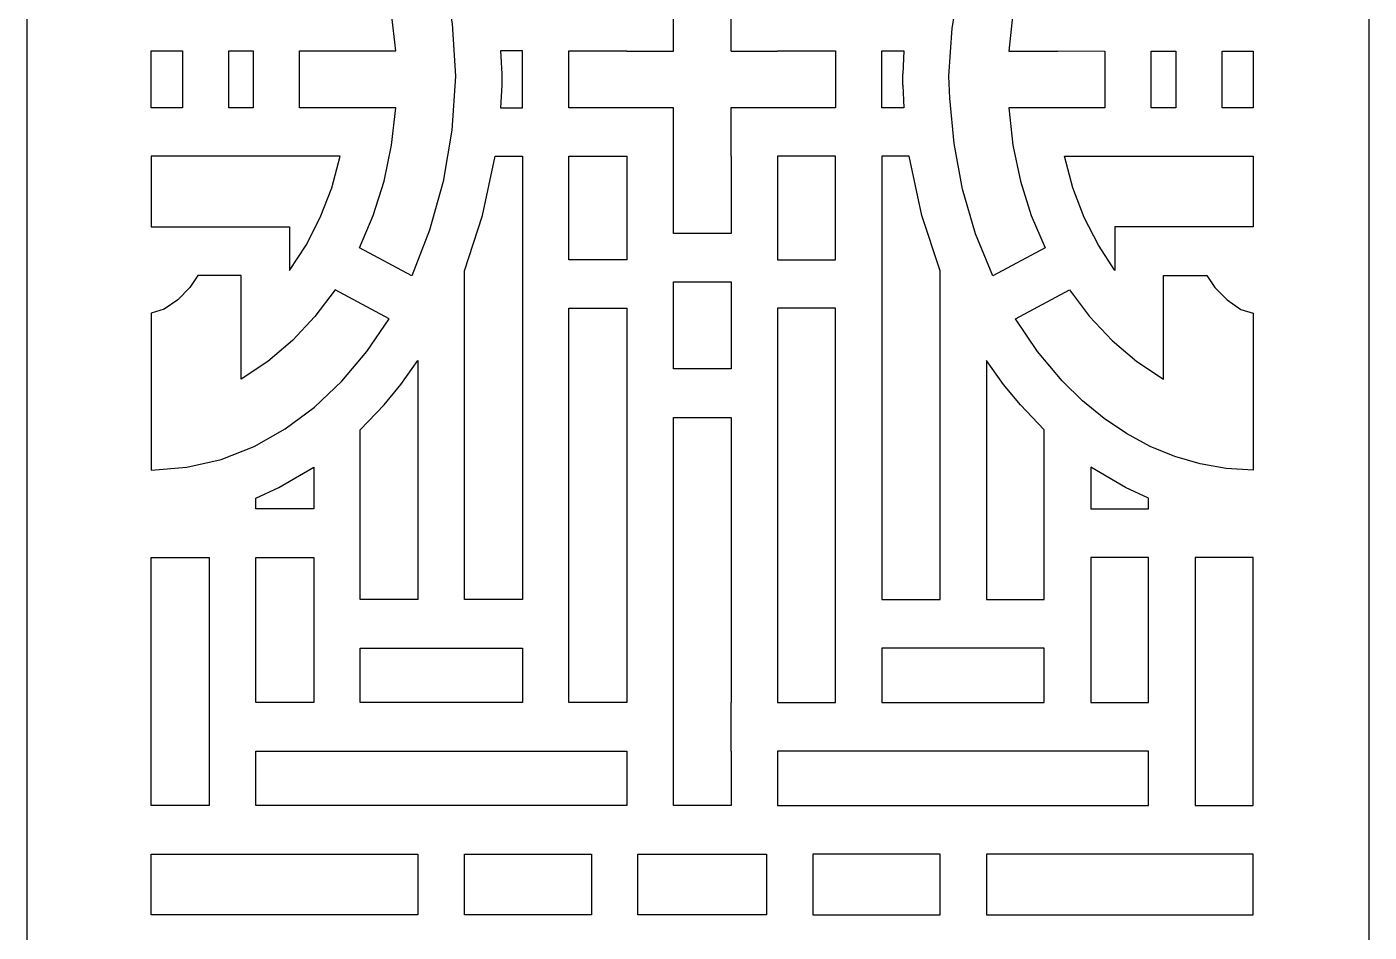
# Model space of a CAD drawing. Header units: centimetres. Extents: x -8.6 to -1.5, y -9 to 9.
# Drawn here: x -8.62 to -1.5, y -4.62 to 0.18 of the extents above; entities that cross this region are included whole.
import ezdxf

# ---------------------------------------------------------------- set-up
doc = ezdxf.new("R2010")
doc.units = ezdxf.units.CM
doc.header["$MEASUREMENT"] = 0
doc.layers.add('layer 1', color=7, linetype='Continuous')

msp = doc.modelspace()

# ---------------------------------------------------------------- linework, layer by layer
at = {"layer": 'layer 1', "color": 250}
for points, knots in [([(-1.49955, 9.00077), (-1.49955, 9.00077), (-1.49955, 7.89563), (-1.49955, 7.89563), (-1.49955, 7.89563), (-1.49955, 7.89563), (-1.49955, 7.63848), (-1.49955, 7.63848), (-1.49955, 7.63848), (-1.49955, 7.63848), (-1.49955, 7.31703), (-1.49955, 7.31703), (-1.49955, 7.31703), (-1.49955, 7.31703), (-1.49955, 7.05987), (-1.49955, 7.05987), (-1.49955, 7.05987), (-1.49955, 7.05987), (-1.49955, 4.58731), (-1.49955, 4.58731), (-1.49955, 4.58731), (-1.49955, 4.58731), (-1.49955, 4.33015), (-1.49955, 4.33015), (-1.49955, 4.33015), (-1.49955, 4.33015), (-1.49955, 4.00871), (-1.49955, 4.00871), (-1.49955, 4.00871), (-1.49955, 4.00871), (-1.49955, 3.75155), (-1.49955, 3.75155), (-1.49955, 3.75155), (-1.49955, 3.75155), (-1.49955, -3.94676), (-1.49955, -3.94676), (-1.49955, -3.94676), (-1.49955, -3.94676), (-1.49955, -4.20392), (-1.49955, -4.20392), (-1.49955, -4.20392), (-1.49955, -4.20392), (-1.49955, -4.52537), (-1.49955, -4.52537), (-1.49955, -4.52537), (-1.49955, -4.52537), (-1.49955, -4.78252), (-1.49955, -4.78252), (-1.49955, -4.78252), (-1.49955, -4.78252), (-1.49955, -7.05933), (-1.49955, -7.05933), (-1.49955, -7.05933), (-1.49955, -7.05933), (-1.49955, -7.31649), (-1.49955, -7.31649), (-1.49955, -7.31649), (-1.49955, -7.31649), (-1.49955, -7.63793), (-1.49955, -7.63793), (-1.49955, -7.63793), (-1.49955, -7.63793), (-1.49955, -7.89509), (-1.49955, -7.89509), (-1.49955, -7.89509), (-1.49955, -7.89509), (-1.49955, -9.00022), (-1.49955, -9.00022), (-1.49955, -9.00022), (-1.49955, -9.00022), (-5.05447, -9.00022), (-5.05447, -9.00022), (-5.05447, -9.00022), (-5.05447, -9.00022), (-5.06096, -9.00022), (-5.06096, -9.00022), (-5.06096, -9.00022), (-5.06096, -9.00022), (-8.61588, -9.00022), (-8.61588, -9.00022), (-8.61588, -9.00022), (-8.61588, -9.00022), (-8.61588, -7.89509), (-8.61588, -7.89509), (-8.61588, -7.89509), (-8.61588, -7.89509), (-8.61588, -7.63793), (-8.61588, -7.63793), (-8.61588, -7.63793), (-8.61588, -7.63793), (-8.61588, -7.31649), (-8.61588, -7.31649), (-8.61588, -7.31649), (-8.61588, -7.31649), (-8.61588, -7.05933), (-8.61588, -7.05933), (-8.61588, -7.05933), (-8.61588, -7.05933), (-8.61588, -4.78252), (-8.61588, -4.78252), (-8.61588, -4.78252), (-8.61588, -4.78252), (-8.61588, -4.52537), (-8.61588, -4.52537), (-8.61588, -4.52537), (-8.61588, -4.52537), (-8.61588, -4.20392), (-8.61588, -4.20392), (-8.61588, -4.20392), (-8.61588, -4.20392), (-8.61588, -3.94676), (-8.61588, -3.94676), (-8.61588, -3.94676), (-8.61588, -3.94676), (-8.61588, 3.75155), (-8.61588, 3.75155), (-8.61588, 3.75155), (-8.61588, 3.75155), (-8.61588, 4.00871), (-8.61588, 4.00871), (-8.61588, 4.00871), (-8.61588, 4.00871), (-8.61588, 4.33015), (-8.61588, 4.33015), (-8.61588, 4.33015), (-8.61588, 4.33015), (-8.61588, 4.58731), (-8.61588, 4.58731), (-8.61588, 4.58731), (-8.61588, 4.58731), (-8.61588, 7.05987), (-8.61588, 7.05987), (-8.61588, 7.05987), (-8.61588, 7.05987), (-8.61588, 7.31703), (-8.61588, 7.31703), (-8.61588, 7.31703), (-8.61588, 7.31703), (-8.61588, 7.63848), (-8.61588, 7.63848), (-8.61588, 7.63848), (-8.61588, 7.63848), (-8.61588, 7.89563), (-8.61588, 7.89563), (-8.61588, 7.89563), (-8.61588, 7.89563), (-8.61588, 9.00077), (-8.61588, 9.00077), (-8.61588, 9.00077), (-8.61588, 9.00077), (-5.06096, 9.00077), (-5.06096, 9.00077), (-5.06096, 9.00077), (-5.06096, 9.00077), (-5.05447, 9.00077), (-5.05447, 9.00077), (-5.05447, 9.00077), (-5.05447, 9.00077), (-1.49955, 9.00077), (-1.49955, 9.00077)], [0, 0, 0, 0, 0.0243902, 0.0243902, 0.0243902, 0.0243902, 0.0487805, 0.0487805, 0.0487805, 0.0487805, 0.0731707, 0.0731707, 0.0731707, 0.0731707, 0.097561, 0.097561, 0.097561, 0.097561, 0.1219512, 0.1219512, 0.1219512, 0.1219512, 0.1463415, 0.1463415, 0.1463415, 0.1463415, 0.1707317, 0.1707317, 0.1707317, 0.1707317, 0.195122, 0.195122, 0.195122, 0.195122, 0.2195122, 0.2195122, 0.2195122, 0.2195122, 0.2439024, 0.2439024, 0.2439024, 0.2439024, 0.2682927, 0.2682927, 0.2682927, 0.2682927, 0.2926829, 0.2926829, 0.2926829, 0.2926829, 0.3170732, 0.3170732, 0.3170732, 0.3170732, 0.3414634, 0.3414634, 0.3414634, 0.3414634, 0.3658537, 0.3658537, 0.3658537, 0.3658537, 0.3902439, 0.3902439, 0.3902439, 0.3902439, 0.4146341, 0.4146341, 0.4146341, 0.4146341, 0.4390244, 0.4390244, 0.4390244, 0.4390244, 0.4634146, 0.4634146, 0.4634146, 0.4634146, 0.4878049, 0.4878049, 0.4878049, 0.4878049, 0.5121951, 0.5121951, 0.5121951, 0.5121951, 0.5365854, 0.5365854, 0.5365854, 0.5365854, 0.5609756, 0.5609756, 0.5609756, 0.5609756, 0.5853659, 0.5853659, 0.5853659, 0.5853659, 0.6097561, 0.6097561, 0.6097561, 0.6097561, 0.6341463, 0.6341463, 0.6341463, 0.6341463, 0.6585366, 0.6585366, 0.6585366, 0.6585366, 0.6829268, 0.6829268, 0.6829268, 0.6829268, 0.7073171, 0.7073171, 0.7073171, 0.7073171, 0.7317073, 0.7317073, 0.7317073, 0.7317073, 0.7560976, 0.7560976, 0.7560976, 0.7560976, 0.7804878, 0.7804878, 0.7804878, 0.7804878, 0.804878, 0.804878, 0.804878, 0.804878, 0.8292683, 0.8292683, 0.8292683, 0.8292683, 0.8536585, 0.8536585, 0.8536585, 0.8536585, 0.8780488, 0.8780488, 0.8780488, 0.8780488, 0.902439, 0.902439, 0.902439, 0.902439, 0.9268293, 0.9268293, 0.9268293, 0.9268293, 0.9512195, 0.9512195, 0.9512195, 0.9512195, 1, 1, 1, 1]), ([(-6.56682, 0.94822), (-6.56682, 0.94822), (-6.85258, 0.79521), (-6.85258, 0.79521), (-6.85258, 0.79521), (-6.85258, 0.79521), (-6.77929, 0.62356), (-6.77929, 0.62356), (-6.77929, 0.62356), (-6.77929, 0.62356), (-6.72208, 0.44194), (-6.72208, 0.44194), (-6.72208, 0.44194), (-6.72208, 0.44194), (-6.6819, 0.25068), (-6.6819, 0.25068), (-6.6819, 0.25068), (-6.6819, 0.25068), (-6.66036, 0.05267), (-6.66036, 0.05267), (-6.66036, 0.05267), (-6.66036, 0.05267), (-7.16953, 0.05267), (-7.16953, 0.05267), (-7.16953, 0.05267), (-7.16953, 0.05267), (-7.16953, -0.24788), (-7.16953, -0.24788), (-7.16953, -0.24788), (-7.16953, -0.24788), (-6.66036, -0.24788), (-6.66036, -0.24788), (-6.66036, -0.24788), (-6.66036, -0.24788), (-6.6819, -0.44622), (-6.6819, -0.44622), (-6.6819, -0.44622), (-6.6819, -0.44622), (-6.72208, -0.63715), (-6.72208, -0.63715), (-6.72208, -0.63715), (-6.72208, -0.63715), (-6.77929, -0.81877), (-6.77929, -0.81877), (-6.77929, -0.81877), (-6.77929, -0.81877), (-6.85258, -0.99042), (-6.85258, -0.99042), (-6.85258, -0.99042), (-6.85258, -0.99042), (-6.5755, -1.13861), (-6.5755, -1.13861), (-6.5755, -1.13861), (-6.5755, -1.13861), (-6.48035, -0.8972), (-6.48035, -0.8972), (-6.48035, -0.8972), (-6.48035, -0.8972), (-6.40867, -0.63876), (-6.40867, -0.63876), (-6.40867, -0.63876), (-6.40867, -0.63876), (-6.3627, -0.3665), (-6.3627, -0.3665), (-6.3627, -0.3665), (-6.3627, -0.3665), (-6.34374, -0.08137), (-6.34374, -0.08137), (-6.34374, -0.08137), (-6.34374, -0.08137), (-6.36174, 0.197), (-6.36174, 0.197), (-6.36174, 0.197), (-6.36174, 0.197), (-6.40642, 0.46251), (-6.40642, 0.46251), (-6.40642, 0.46251), (-6.40642, 0.46251), (-6.47521, 0.71356), (-6.47521, 0.71356), (-6.47521, 0.71356), (-6.47521, 0.71356), (-6.56682, 0.94822), (-6.56682, 0.94822)], [0, 0, 0, 0, 0.0454545, 0.0454545, 0.0454545, 0.0454545, 0.0909091, 0.0909091, 0.0909091, 0.0909091, 0.1363636, 0.1363636, 0.1363636, 0.1363636, 0.1818182, 0.1818182, 0.1818182, 0.1818182, 0.2272727, 0.2272727, 0.2272727, 0.2272727, 0.2727273, 0.2727273, 0.2727273, 0.2727273, 0.3181818, 0.3181818, 0.3181818, 0.3181818, 0.3636364, 0.3636364, 0.3636364, 0.3636364, 0.4090909, 0.4090909, 0.4090909, 0.4090909, 0.4545455, 0.4545455, 0.4545455, 0.4545455, 0.5, 0.5, 0.5, 0.5, 0.5454545, 0.5454545, 0.5454545, 0.5454545, 0.5909091, 0.5909091, 0.5909091, 0.5909091, 0.6363636, 0.6363636, 0.6363636, 0.6363636, 0.6818182, 0.6818182, 0.6818182, 0.6818182, 0.7272727, 0.7272727, 0.7272727, 0.7272727, 0.7727273, 0.7727273, 0.7727273, 0.7727273, 0.8181818, 0.8181818, 0.8181818, 0.8181818, 0.8636364, 0.8636364, 0.8636364, 0.8636364, 0.9090909, 0.9090909, 0.9090909, 0.9090909, 1, 1, 1, 1]), ([(-3.49508, -1.13861), (-3.49508, -1.13861), (-3.21767, -0.99042), (-3.21767, -0.99042), (-3.21767, -0.99042), (-3.21767, -0.99042), (-3.29096, -0.81877), (-3.29096, -0.81877), (-3.29096, -0.81877), (-3.29096, -0.81877), (-3.34786, -0.63715), (-3.34786, -0.63715), (-3.34786, -0.63715), (-3.34786, -0.63715), (-3.38804, -0.44622), (-3.38804, -0.44622), (-3.38804, -0.44622), (-3.38804, -0.44622), (-3.40958, -0.24788), (-3.40958, -0.24788), (-3.40958, -0.24788), (-3.40958, -0.24788), (-3.1521, -0.24788), (-3.1521, -0.24788), (-3.1521, -0.24788), (-3.1521, -0.24788), (-3.15178, -0.24917), (-3.15178, -0.24917), (-3.15178, -0.24917), (-3.15178, -0.24917), (-2.90041, -0.24788), (-2.90041, -0.24788), (-2.90041, -0.24788), (-2.90041, -0.24788), (-2.90041, 0.05235), (-2.90041, 0.05235), (-2.90041, 0.05235), (-2.90041, 0.05235), (-3.15178, 0.05363), (-3.15178, 0.05363), (-3.15178, 0.05363), (-3.15178, 0.05363), (-3.1521, 0.05235), (-3.1521, 0.05235), (-3.1521, 0.05235), (-3.1521, 0.05235), (-3.40958, 0.05235), (-3.40958, 0.05235), (-3.40958, 0.05235), (-3.40958, 0.05235), (-3.38804, 0.25068), (-3.38804, 0.25068), (-3.38804, 0.25068), (-3.38804, 0.25068), (-3.34786, 0.44162), (-3.34786, 0.44162), (-3.34786, 0.44162), (-3.34786, 0.44162), (-3.29096, 0.62324), (-3.29096, 0.62324), (-3.29096, 0.62324), (-3.29096, 0.62324), (-3.21767, 0.79489), (-3.21767, 0.79489), (-3.21767, 0.79489), (-3.21767, 0.79489), (-3.49958, 0.94565), (-3.49958, 0.94565), (-3.49958, 0.94565), (-3.49958, 0.94565), (-3.59601, 0.69331), (-3.59601, 0.69331), (-3.59601, 0.69331), (-3.59601, 0.69331), (-3.66641, 0.4339), (-3.66641, 0.4339), (-3.66641, 0.4339), (-3.66641, 0.4339), (-3.71013, 0.17353), (-3.71013, 0.17353), (-3.71013, 0.17353), (-3.71013, 0.17353), (-3.72716, -0.08137), (-3.72716, -0.08137), (-3.72716, -0.08137), (-3.72716, -0.08137), (-3.72299, -0.19806), (-3.72299, -0.19806), (-3.72299, -0.19806), (-3.72299, -0.19806), (-3.69952, -0.43722), (-3.69952, -0.43722), (-3.69952, -0.43722), (-3.69952, -0.43722), (-3.65484, -0.67991), (-3.65484, -0.67991), (-3.65484, -0.67991), (-3.65484, -0.67991), (-3.58734, -0.91649), (-3.58734, -0.91649), (-3.58734, -0.91649), (-3.58734, -0.91649), (-3.49508, -1.13861), (-3.49508, -1.13861)], [0, 0, 0, 0, 0.037037, 0.037037, 0.037037, 0.037037, 0.0740741, 0.0740741, 0.0740741, 0.0740741, 0.1111111, 0.1111111, 0.1111111, 0.1111111, 0.1481481, 0.1481481, 0.1481481, 0.1481481, 0.1851852, 0.1851852, 0.1851852, 0.1851852, 0.2222222, 0.2222222, 0.2222222, 0.2222222, 0.2592593, 0.2592593, 0.2592593, 0.2592593, 0.2962963, 0.2962963, 0.2962963, 0.2962963, 0.3333333, 0.3333333, 0.3333333, 0.3333333, 0.3703704, 0.3703704, 0.3703704, 0.3703704, 0.4074074, 0.4074074, 0.4074074, 0.4074074, 0.4444444, 0.4444444, 0.4444444, 0.4444444, 0.4814815, 0.4814815, 0.4814815, 0.4814815, 0.5185185, 0.5185185, 0.5185185, 0.5185185, 0.5555556, 0.5555556, 0.5555556, 0.5555556, 0.5925926, 0.5925926, 0.5925926, 0.5925926, 0.6296296, 0.6296296, 0.6296296, 0.6296296, 0.6666667, 0.6666667, 0.6666667, 0.6666667, 0.7037037, 0.7037037, 0.7037037, 0.7037037, 0.7407407, 0.7407407, 0.7407407, 0.7407407, 0.7777778, 0.7777778, 0.7777778, 0.7777778, 0.8148148, 0.8148148, 0.8148148, 0.8148148, 0.8518519, 0.8518519, 0.8518519, 0.8518519, 0.8888889, 0.8888889, 0.8888889, 0.8888889, 0.9259259, 0.9259259, 0.9259259, 0.9259259, 1, 1, 1, 1]), ([(-4.88276, -0.91392), (-4.88276, -0.91392), (-4.88276, -0.50536), (-4.88276, -0.50536), (-4.88276, -0.50536), (-4.88276, -0.50536), (-4.88341, -0.50536), (-4.88341, -0.50536), (-4.88341, -0.50536), (-4.88341, -0.50536), (-4.88341, -0.24821), (-4.88341, -0.24821), (-4.88341, -0.24821), (-4.88341, -0.24821), (-4.88276, -0.24821), (-4.88276, -0.24821), (-4.88276, -0.24821), (-4.88276, -0.24821), (-4.88276, -0.24788), (-4.88276, -0.24788), (-4.88276, -0.24788), (-4.88276, -0.24788), (-4.63653, -0.24788), (-4.63653, -0.24788), (-4.63653, -0.24788), (-4.63653, -0.24788), (-4.63653, -0.24821), (-4.63653, -0.24821), (-4.63653, -0.24821), (-4.63653, -0.24821), (-4.32859, -0.24821), (-4.32859, -0.24821), (-4.32859, -0.24821), (-4.32859, -0.24821), (-4.32859, 0.05267), (-4.32859, 0.05267), (-4.32859, 0.05267), (-4.32859, 0.05267), (-4.63653, 0.05267), (-4.63653, 0.05267), (-4.63653, 0.05267), (-4.63653, 0.05267), (-4.63653, 0.05235), (-4.63653, 0.05235), (-4.63653, 0.05235), (-4.63653, 0.05235), (-4.88276, 0.05235), (-4.88276, 0.05235), (-4.88276, 0.05235), (-4.88276, 0.05235), (-4.88276, 0.05267), (-4.88276, 0.05267), (-4.88276, 0.05267), (-4.88276, 0.05267), (-4.88341, 0.05267), (-4.88341, 0.05267), (-4.88341, 0.05267), (-4.88341, 0.05267), (-4.88341, 0.30983), (-4.88341, 0.30983), (-4.88341, 0.30983), (-4.88341, 0.30983), (-4.88276, 0.30983), (-4.88276, 0.30983), (-4.88276, 0.30983), (-4.88276, 0.30983), (-4.88276, 0.71838), (-4.88276, 0.71838), (-4.88276, 0.71838), (-4.88276, 0.71838), (-5.18814, 0.71838), (-5.18814, 0.71838), (-5.18814, 0.71838), (-5.18814, 0.71838), (-5.18814, 0.30983), (-5.18814, 0.30983), (-5.18814, 0.30983), (-5.18814, 0.30983), (-5.18749, 0.30983), (-5.18749, 0.30983), (-5.18749, 0.30983), (-5.18749, 0.30983), (-5.18749, 0.05267), (-5.18749, 0.05267), (-5.18749, 0.05267), (-5.18749, 0.05267), (-5.18814, 0.05267), (-5.18814, 0.05267), (-5.18814, 0.05267), (-5.18814, 0.05267), (-5.18814, 0.05235), (-5.18814, 0.05235), (-5.18814, 0.05235), (-5.18814, 0.05235), (-5.43436, 0.05235), (-5.43436, 0.05235), (-5.43436, 0.05235), (-5.43436, 0.05235), (-5.43436, 0.05267), (-5.43436, 0.05267), (-5.43436, 0.05267), (-5.43436, 0.05267), (-5.74231, 0.05267), (-5.74231, 0.05267), (-5.74231, 0.05267), (-5.74231, 0.05267), (-5.74231, -0.24821), (-5.74231, -0.24821), (-5.74231, -0.24821), (-5.74231, -0.24821), (-5.43436, -0.24821), (-5.43436, -0.24821), (-5.43436, -0.24821), (-5.43436, -0.24821), (-5.43436, -0.24788), (-5.43436, -0.24788), (-5.43436, -0.24788), (-5.43436, -0.24788), (-5.18814, -0.24788), (-5.18814, -0.24788), (-5.18814, -0.24788), (-5.18814, -0.24788), (-5.18814, -0.24821), (-5.18814, -0.24821), (-5.18814, -0.24821), (-5.18814, -0.24821), (-5.18749, -0.24821), (-5.18749, -0.24821), (-5.18749, -0.24821), (-5.18749, -0.24821), (-5.18749, -0.50536), (-5.18749, -0.50536), (-5.18749, -0.50536), (-5.18749, -0.50536), (-5.18814, -0.50536), (-5.18814, -0.50536), (-5.18814, -0.50536), (-5.18814, -0.50536), (-5.18814, -0.91392), (-5.18814, -0.91392), (-5.18814, -0.91392), (-5.18814, -0.91392), (-4.88276, -0.91392), (-4.88276, -0.91392)], [0, 0, 0, 0, 0.027027, 0.027027, 0.027027, 0.027027, 0.0540541, 0.0540541, 0.0540541, 0.0540541, 0.0810811, 0.0810811, 0.0810811, 0.0810811, 0.1081081, 0.1081081, 0.1081081, 0.1081081, 0.1351351, 0.1351351, 0.1351351, 0.1351351, 0.1621622, 0.1621622, 0.1621622, 0.1621622, 0.1891892, 0.1891892, 0.1891892, 0.1891892, 0.2162162, 0.2162162, 0.2162162, 0.2162162, 0.2432432, 0.2432432, 0.2432432, 0.2432432, 0.2702703, 0.2702703, 0.2702703, 0.2702703, 0.2972973, 0.2972973, 0.2972973, 0.2972973, 0.3243243, 0.3243243, 0.3243243, 0.3243243, 0.3513514, 0.3513514, 0.3513514, 0.3513514, 0.3783784, 0.3783784, 0.3783784, 0.3783784, 0.4054054, 0.4054054, 0.4054054, 0.4054054, 0.4324324, 0.4324324, 0.4324324, 0.4324324, 0.4594595, 0.4594595, 0.4594595, 0.4594595, 0.4864865, 0.4864865, 0.4864865, 0.4864865, 0.5135135, 0.5135135, 0.5135135, 0.5135135, 0.5405405, 0.5405405, 0.5405405, 0.5405405, 0.5675676, 0.5675676, 0.5675676, 0.5675676, 0.5945946, 0.5945946, 0.5945946, 0.5945946, 0.6216216, 0.6216216, 0.6216216, 0.6216216, 0.6486486, 0.6486486, 0.6486486, 0.6486486, 0.6756757, 0.6756757, 0.6756757, 0.6756757, 0.7027027, 0.7027027, 0.7027027, 0.7027027, 0.7297297, 0.7297297, 0.7297297, 0.7297297, 0.7567568, 0.7567568, 0.7567568, 0.7567568, 0.7837838, 0.7837838, 0.7837838, 0.7837838, 0.8108108, 0.8108108, 0.8108108, 0.8108108, 0.8378378, 0.8378378, 0.8378378, 0.8378378, 0.8648649, 0.8648649, 0.8648649, 0.8648649, 0.8918919, 0.8918919, 0.8918919, 0.8918919, 0.9189189, 0.9189189, 0.9189189, 0.9189189, 0.9459459, 0.9459459, 0.9459459, 0.9459459, 1, 1, 1, 1]), ([(-7.79056, 0.05267), (-7.79056, 0.05267), (-7.95611, 0.05267), (-7.95611, 0.05267), (-7.95611, 0.05267), (-7.95611, 0.05267), (-7.95611, 0.05235), (-7.95611, 0.05235), (-7.95611, 0.05235), (-7.95611, 0.05235), (-7.95611, 0.01506), (-7.95611, 0.01506), (-7.95611, 0.01506), (-7.95611, 0.01506), (-7.95611, -0.02255), (-7.95611, -0.02255), (-7.95611, -0.02255), (-7.95611, -0.02255), (-7.95611, -0.06016), (-7.95611, -0.06016), (-7.95611, -0.06016), (-7.95611, -0.06016), (-7.95611, -0.09809), (-7.95611, -0.09809), (-7.95611, -0.09809), (-7.95611, -0.09809), (-7.95611, -0.13538), (-7.95611, -0.13538), (-7.95611, -0.13538), (-7.95611, -0.13538), (-7.95611, -0.17299), (-7.95611, -0.17299), (-7.95611, -0.17299), (-7.95611, -0.17299), (-7.95611, -0.2106), (-7.95611, -0.2106), (-7.95611, -0.2106), (-7.95611, -0.2106), (-7.95611, -0.24788), (-7.95611, -0.24788), (-7.95611, -0.24788), (-7.95611, -0.24788), (-7.79056, -0.24788), (-7.79056, -0.24788), (-7.79056, -0.24788), (-7.79056, -0.24788), (-7.79056, 0.05267), (-7.79056, 0.05267)], [0, 0, 0, 0, 0.0769231, 0.0769231, 0.0769231, 0.0769231, 0.1538462, 0.1538462, 0.1538462, 0.1538462, 0.2307692, 0.2307692, 0.2307692, 0.2307692, 0.3076923, 0.3076923, 0.3076923, 0.3076923, 0.3846154, 0.3846154, 0.3846154, 0.3846154, 0.4615385, 0.4615385, 0.4615385, 0.4615385, 0.5384615, 0.5384615, 0.5384615, 0.5384615, 0.6153846, 0.6153846, 0.6153846, 0.6153846, 0.6923077, 0.6923077, 0.6923077, 0.6923077, 0.7692308, 0.7692308, 0.7692308, 0.7692308, 0.8461538, 0.8461538, 0.8461538, 0.8461538, 1, 1, 1, 1]), ([(-7.41576, 0.05267), (-7.41576, 0.05267), (-7.54466, 0.05267), (-7.54466, 0.05267), (-7.54466, 0.05267), (-7.54466, 0.05267), (-7.54466, -0.24788), (-7.54466, -0.24788), (-7.54466, -0.24788), (-7.54466, -0.24788), (-7.41576, -0.24788), (-7.41576, -0.24788), (-7.41576, -0.24788), (-7.41576, -0.24788), (-7.41576, 0.05267), (-7.41576, 0.05267)], [0, 0, 0, 0, 0.2, 0.2, 0.2, 0.2, 0.4, 0.4, 0.4, 0.4, 0.6, 0.6, 0.6, 0.6, 1, 1, 1, 1]), ([(-6.09847, -0.12798), (-6.09847, -0.12798), (-6.09719, -0.12798), (-6.09719, -0.12798), (-6.09719, -0.12798), (-6.09719, -0.12798), (-6.09751, -0.08137), (-6.09751, -0.08137), (-6.09751, -0.08137), (-6.09751, -0.08137), (-6.09719, -0.07495), (-6.09719, -0.07495), (-6.09719, -0.07495), (-6.09719, -0.07495), (-6.09719, -0.07462), (-6.09719, -0.07462), (-6.09719, -0.07462), (-6.09719, -0.07462), (-6.09719, -0.07398), (-6.09719, -0.07398), (-6.09719, -0.07398), (-6.09719, -0.07398), (-6.09719, -0.06755), (-6.09719, -0.06755), (-6.09719, -0.06755), (-6.09719, -0.06755), (-6.09847, -0.06755), (-6.09847, -0.06755), (-6.09847, -0.06755), (-6.09847, -0.06755), (-6.10426, 0.05267), (-6.10426, 0.05267), (-6.10426, 0.05267), (-6.10426, 0.05267), (-5.98854, 0.05267), (-5.98854, 0.05267), (-5.98854, 0.05267), (-5.98854, 0.05267), (-5.98854, -0.24821), (-5.98854, -0.24821), (-5.98854, -0.24821), (-5.98854, -0.24821), (-6.10426, -0.24821), (-6.10426, -0.24821), (-6.10426, -0.24821), (-6.10426, -0.24821), (-6.09847, -0.12798), (-6.09847, -0.12798)], [0, 0, 0, 0, 0.0769231, 0.0769231, 0.0769231, 0.0769231, 0.1538462, 0.1538462, 0.1538462, 0.1538462, 0.2307692, 0.2307692, 0.2307692, 0.2307692, 0.3076923, 0.3076923, 0.3076923, 0.3076923, 0.3846154, 0.3846154, 0.3846154, 0.3846154, 0.4615385, 0.4615385, 0.4615385, 0.4615385, 0.5384615, 0.5384615, 0.5384615, 0.5384615, 0.6153846, 0.6153846, 0.6153846, 0.6153846, 0.6923077, 0.6923077, 0.6923077, 0.6923077, 0.7692308, 0.7692308, 0.7692308, 0.7692308, 0.8461538, 0.8461538, 0.8461538, 0.8461538, 1, 1, 1, 1]), ([(-3.97243, -0.12798), (-3.97243, -0.12798), (-3.97371, -0.12798), (-3.97371, -0.12798), (-3.97371, -0.12798), (-3.97371, -0.12798), (-3.97339, -0.08137), (-3.97339, -0.08137), (-3.97339, -0.08137), (-3.97339, -0.08137), (-3.97371, -0.07495), (-3.97371, -0.07495), (-3.97371, -0.07495), (-3.97371, -0.07495), (-3.97371, -0.07462), (-3.97371, -0.07462), (-3.97371, -0.07462), (-3.97371, -0.07462), (-3.97371, -0.07398), (-3.97371, -0.07398), (-3.97371, -0.07398), (-3.97371, -0.07398), (-3.97371, -0.06755), (-3.97371, -0.06755), (-3.97371, -0.06755), (-3.97371, -0.06755), (-3.97243, -0.06755), (-3.97243, -0.06755), (-3.97243, -0.06755), (-3.97243, -0.06755), (-3.96664, 0.05267), (-3.96664, 0.05267), (-3.96664, 0.05267), (-3.96664, 0.05267), (-4.08236, 0.05267), (-4.08236, 0.05267), (-4.08236, 0.05267), (-4.08236, 0.05267), (-4.08236, -0.06659), (-4.08236, -0.06659), (-4.08236, -0.06659), (-4.08236, -0.06659), (-4.08236, -0.12863), (-4.08236, -0.12863), (-4.08236, -0.12863), (-4.08236, -0.12863), (-4.08236, -0.24821), (-4.08236, -0.24821), (-4.08236, -0.24821), (-4.08236, -0.24821), (-3.96664, -0.24821), (-3.96664, -0.24821), (-3.96664, -0.24821), (-3.96664, -0.24821), (-3.97243, -0.12798), (-3.97243, -0.12798)], [0, 0, 0, 0, 0.0666667, 0.0666667, 0.0666667, 0.0666667, 0.1333333, 0.1333333, 0.1333333, 0.1333333, 0.2, 0.2, 0.2, 0.2, 0.2666667, 0.2666667, 0.2666667, 0.2666667, 0.3333333, 0.3333333, 0.3333333, 0.3333333, 0.4, 0.4, 0.4, 0.4, 0.4666667, 0.4666667, 0.4666667, 0.4666667, 0.5333333, 0.5333333, 0.5333333, 0.5333333, 0.6, 0.6, 0.6, 0.6, 0.6666667, 0.6666667, 0.6666667, 0.6666667, 0.7333333, 0.7333333, 0.7333333, 0.7333333, 0.8, 0.8, 0.8, 0.8, 0.8666667, 0.8666667, 0.8666667, 0.8666667, 1, 1, 1, 1]), ([(-2.6545, -0.24788), (-2.6545, -0.24788), (-2.52528, -0.24788), (-2.52528, -0.24788), (-2.52528, -0.24788), (-2.52528, -0.24788), (-2.52528, 0.05235), (-2.52528, 0.05235), (-2.52528, 0.05235), (-2.52528, 0.05235), (-2.6545, 0.05235), (-2.6545, 0.05235), (-2.6545, 0.05235), (-2.6545, 0.05235), (-2.6545, -0.24788), (-2.6545, -0.24788)], [0, 0, 0, 0, 0.2, 0.2, 0.2, 0.2, 0.4, 0.4, 0.4, 0.4, 0.6, 0.6, 0.6, 0.6, 1, 1, 1, 1]), ([(-2.27937, -0.24788), (-2.27937, -0.24788), (-2.11479, -0.24788), (-2.11479, -0.24788), (-2.11479, -0.24788), (-2.11479, -0.24788), (-2.11479, -0.17267), (-2.11479, -0.17267), (-2.11479, -0.17267), (-2.11479, -0.17267), (-2.11479, -0.09809), (-2.11479, -0.09809), (-2.11479, -0.09809), (-2.11479, -0.09809), (-2.11479, -0.02255), (-2.11479, -0.02255), (-2.11479, -0.02255), (-2.11479, -0.02255), (-2.11479, 0.05235), (-2.11479, 0.05235), (-2.11479, 0.05235), (-2.11479, 0.05235), (-2.27937, 0.05235), (-2.27937, 0.05235), (-2.27937, 0.05235), (-2.27937, 0.05235), (-2.27937, -0.24788), (-2.27937, -0.24788)], [0, 0, 0, 0, 0.125, 0.125, 0.125, 0.125, 0.25, 0.25, 0.25, 0.25, 0.375, 0.375, 0.375, 0.375, 0.5, 0.5, 0.5, 0.5, 0.625, 0.625, 0.625, 0.625, 0.75, 0.75, 0.75, 0.75, 1, 1, 1, 1]), ([(-7.95611, -0.50504), (-7.95611, -0.50504), (-6.95448, -0.50472), (-6.95448, -0.50472), (-6.95448, -0.50472), (-6.95448, -0.50472), (-6.99981, -0.67187), (-6.99981, -0.67187), (-6.99981, -0.67187), (-6.99981, -0.67187), (-7.06024, -0.82938), (-7.06024, -0.82938), (-7.06024, -0.82938), (-7.06024, -0.82938), (-7.13481, -0.97596), (-7.13481, -0.97596), (-7.13481, -0.97596), (-7.13481, -0.97596), (-7.22257, -1.11065), (-7.22257, -1.11065), (-7.22257, -1.11065), (-7.22257, -1.11065), (-7.22257, -0.8792), (-7.22257, -0.8792), (-7.22257, -0.8792), (-7.22257, -0.8792), (-7.64977, -0.8792), (-7.64977, -0.8792), (-7.64977, -0.8792), (-7.64977, -0.8792), (-7.64977, -0.8792), (-7.64977, -0.8792), (-7.64977, -0.8792), (-7.64977, -0.8792), (-7.95611, -0.87953), (-7.95611, -0.87953), (-7.95611, -0.87953), (-7.95611, -0.87953), (-7.95611, -0.50504), (-7.95611, -0.50504)], [0, 0, 0, 0, 0.0909091, 0.0909091, 0.0909091, 0.0909091, 0.1818182, 0.1818182, 0.1818182, 0.1818182, 0.2727273, 0.2727273, 0.2727273, 0.2727273, 0.3636364, 0.3636364, 0.3636364, 0.3636364, 0.4545455, 0.4545455, 0.4545455, 0.4545455, 0.5454545, 0.5454545, 0.5454545, 0.5454545, 0.6363636, 0.6363636, 0.6363636, 0.6363636, 0.7272727, 0.7272727, 0.7272727, 0.7272727, 0.8181818, 0.8181818, 0.8181818, 0.8181818, 1, 1, 1, 1]), ([(-6.13319, -0.50536), (-6.13319, -0.50536), (-6.1994, -0.81845), (-6.1994, -0.81845), (-6.1994, -0.81845), (-6.1994, -0.81845), (-6.29648, -1.1129), (-6.29648, -1.1129), (-6.29648, -1.1129), (-6.29648, -1.1129), (-6.29648, -2.85481), (-6.29648, -2.85481), (-6.29648, -2.85481), (-6.29648, -2.85481), (-5.98854, -2.85481), (-5.98854, -2.85481), (-5.98854, -2.85481), (-5.98854, -2.85481), (-5.98854, -0.50536), (-5.98854, -0.50536), (-5.98854, -0.50536), (-5.98854, -0.50536), (-6.13319, -0.50536), (-6.13319, -0.50536)], [0, 0, 0, 0, 0.1428571, 0.1428571, 0.1428571, 0.1428571, 0.2857143, 0.2857143, 0.2857143, 0.2857143, 0.4285714, 0.4285714, 0.4285714, 0.4285714, 0.5714286, 0.5714286, 0.5714286, 0.5714286, 0.7142857, 0.7142857, 0.7142857, 0.7142857, 1, 1, 1, 1]), ([(-5.74231, -0.50536), (-5.74231, -0.50536), (-5.74231, -1.05375), (-5.74231, -1.05375), (-5.74231, -1.05375), (-5.74231, -1.05375), (-5.43436, -1.05375), (-5.43436, -1.05375), (-5.43436, -1.05375), (-5.43436, -1.05375), (-5.43436, -0.50536), (-5.43436, -0.50536), (-5.43436, -0.50536), (-5.43436, -0.50536), (-5.74231, -0.50536), (-5.74231, -0.50536)], [0, 0, 0, 0, 0.2, 0.2, 0.2, 0.2, 0.4, 0.4, 0.4, 0.4, 0.6, 0.6, 0.6, 0.6, 1, 1, 1, 1]), ([(-4.32859, -0.50536), (-4.32859, -0.50536), (-4.32859, -1.05375), (-4.32859, -1.05375), (-4.32859, -1.05375), (-4.32859, -1.05375), (-4.63653, -1.05375), (-4.63653, -1.05375), (-4.63653, -1.05375), (-4.63653, -1.05375), (-4.63653, -0.50536), (-4.63653, -0.50536), (-4.63653, -0.50536), (-4.63653, -0.50536), (-4.32859, -0.50536), (-4.32859, -0.50536)], [0, 0, 0, 0, 0.2, 0.2, 0.2, 0.2, 0.4, 0.4, 0.4, 0.4, 0.6, 0.6, 0.6, 0.6, 1, 1, 1, 1]), ([(-3.93771, -0.50536), (-3.93771, -0.50536), (-3.87149, -0.81845), (-3.87149, -0.81845), (-3.87149, -0.81845), (-3.87149, -0.81845), (-3.77442, -1.1129), (-3.77442, -1.1129), (-3.77442, -1.1129), (-3.77442, -1.1129), (-3.77442, -2.85481), (-3.77442, -2.85481), (-3.77442, -2.85481), (-3.77442, -2.85481), (-4.08236, -2.85481), (-4.08236, -2.85481), (-4.08236, -2.85481), (-4.08236, -2.85481), (-4.08236, -0.50536), (-4.08236, -0.50536), (-4.08236, -0.50536), (-4.08236, -0.50536), (-3.93771, -0.50536), (-3.93771, -0.50536)], [0, 0, 0, 0, 0.1428571, 0.1428571, 0.1428571, 0.1428571, 0.2857143, 0.2857143, 0.2857143, 0.2857143, 0.4285714, 0.4285714, 0.4285714, 0.4285714, 0.5714286, 0.5714286, 0.5714286, 0.5714286, 0.7142857, 0.7142857, 0.7142857, 0.7142857, 1, 1, 1, 1]), ([(-2.11479, -0.50504), (-2.11479, -0.50504), (-3.11545, -0.50472), (-3.11545, -0.50472), (-3.11545, -0.50472), (-3.11545, -0.50472), (-3.07045, -0.67187), (-3.07045, -0.67187), (-3.07045, -0.67187), (-3.07045, -0.67187), (-3.0097, -0.82938), (-3.0097, -0.82938), (-3.0097, -0.82938), (-3.0097, -0.82938), (-2.93512, -0.97596), (-2.93512, -0.97596), (-2.93512, -0.97596), (-2.93512, -0.97596), (-2.84737, -1.11065), (-2.84737, -1.11065), (-2.84737, -1.11065), (-2.84737, -1.11065), (-2.84737, -0.8792), (-2.84737, -0.8792), (-2.84737, -0.8792), (-2.84737, -0.8792), (-2.17554, -0.8792), (-2.17554, -0.8792), (-2.17554, -0.8792), (-2.17554, -0.8792), (-2.17554, -0.87953), (-2.17554, -0.87953), (-2.17554, -0.87953), (-2.17554, -0.87953), (-2.11479, -0.87953), (-2.11479, -0.87953), (-2.11479, -0.87953), (-2.11479, -0.87953), (-2.11479, -0.50504), (-2.11479, -0.50504)], [0, 0, 0, 0, 0.0909091, 0.0909091, 0.0909091, 0.0909091, 0.1818182, 0.1818182, 0.1818182, 0.1818182, 0.2727273, 0.2727273, 0.2727273, 0.2727273, 0.3636364, 0.3636364, 0.3636364, 0.3636364, 0.4545455, 0.4545455, 0.4545455, 0.4545455, 0.5454545, 0.5454545, 0.5454545, 0.5454545, 0.6363636, 0.6363636, 0.6363636, 0.6363636, 0.7272727, 0.7272727, 0.7272727, 0.7272727, 0.8181818, 0.8181818, 0.8181818, 0.8181818, 1, 1, 1, 1]), ([(-7.95611, -1.33726), (-7.95611, -1.33726), (-7.88764, -1.31637), (-7.88764, -1.31637), (-7.88764, -1.31637), (-7.88764, -1.31637), (-7.81531, -1.26655), (-7.81531, -1.26655), (-7.81531, -1.26655), (-7.81531, -1.26655), (-7.75167, -1.20129), (-7.75167, -1.20129), (-7.75167, -1.20129), (-7.75167, -1.20129), (-7.7102, -1.13636), (-7.7102, -1.13636), (-7.7102, -1.13636), (-7.7102, -1.13636), (-7.47972, -1.13636), (-7.47972, -1.13636), (-7.47972, -1.13636), (-7.47972, -1.13636), (-7.47972, -1.4562), (-7.47972, -1.4562), (-7.47972, -1.4562), (-7.47972, -1.4562), (-7.47972, -1.68603), (-7.47972, -1.68603), (-7.47972, -1.68603), (-7.47972, -1.68603), (-7.33893, -1.59217), (-7.33893, -1.59217), (-7.33893, -1.59217), (-7.33893, -1.59217), (-7.2081, -1.48127), (-7.2081, -1.48127), (-7.2081, -1.48127), (-7.2081, -1.48127), (-7.08852, -1.3543), (-7.08852, -1.3543), (-7.08852, -1.3543), (-7.08852, -1.3543), (-6.98148, -1.21351), (-6.98148, -1.21351), (-6.98148, -1.21351), (-6.98148, -1.21351), (-6.69572, -1.36619), (-6.69572, -1.36619), (-6.69572, -1.36619), (-6.69572, -1.36619), (-6.81401, -1.54074), (-6.81401, -1.54074), (-6.81401, -1.54074), (-6.81401, -1.54074), (-6.9458, -1.69761), (-6.9458, -1.69761), (-6.9458, -1.69761), (-6.9458, -1.69761), (-7.09013, -1.83454), (-7.09013, -1.83454), (-7.09013, -1.83454), (-7.09013, -1.83454), (-7.24571, -1.95058), (-7.24571, -1.95058), (-7.24571, -1.95058), (-7.24571, -1.95058), (-7.41126, -2.04348), (-7.41126, -2.04348), (-7.41126, -2.04348), (-7.41126, -2.04348), (-7.58548, -2.11195), (-7.58548, -2.11195), (-7.58548, -2.11195), (-7.58548, -2.11195), (-7.76774, -2.15374), (-7.76774, -2.15374), (-7.76774, -2.15374), (-7.76774, -2.15374), (-7.95611, -2.1682), (-7.95611, -2.1682), (-7.95611, -2.1682), (-7.95611, -2.1682), (-7.95611, -1.33726), (-7.95611, -1.33726)], [0, 0, 0, 0, 0.0454545, 0.0454545, 0.0454545, 0.0454545, 0.0909091, 0.0909091, 0.0909091, 0.0909091, 0.1363636, 0.1363636, 0.1363636, 0.1363636, 0.1818182, 0.1818182, 0.1818182, 0.1818182, 0.2272727, 0.2272727, 0.2272727, 0.2272727, 0.2727273, 0.2727273, 0.2727273, 0.2727273, 0.3181818, 0.3181818, 0.3181818, 0.3181818, 0.3636364, 0.3636364, 0.3636364, 0.3636364, 0.4090909, 0.4090909, 0.4090909, 0.4090909, 0.4545455, 0.4545455, 0.4545455, 0.4545455, 0.5, 0.5, 0.5, 0.5, 0.5454545, 0.5454545, 0.5454545, 0.5454545, 0.5909091, 0.5909091, 0.5909091, 0.5909091, 0.6363636, 0.6363636, 0.6363636, 0.6363636, 0.6818182, 0.6818182, 0.6818182, 0.6818182, 0.7272727, 0.7272727, 0.7272727, 0.7272727, 0.7727273, 0.7727273, 0.7727273, 0.7727273, 0.8181818, 0.8181818, 0.8181818, 0.8181818, 0.8636364, 0.8636364, 0.8636364, 0.8636364, 0.9090909, 0.9090909, 0.9090909, 0.9090909, 1, 1, 1, 1]), ([(-2.11479, -1.33726), (-2.11479, -1.33726), (-2.18069, -1.31701), (-2.18069, -1.31701), (-2.18069, -1.31701), (-2.18069, -1.31701), (-2.25301, -1.26687), (-2.25301, -1.26687), (-2.25301, -1.26687), (-2.25301, -1.26687), (-2.31762, -1.20161), (-2.31762, -1.20161), (-2.31762, -1.20161), (-2.31762, -1.20161), (-2.35973, -1.13636), (-2.35973, -1.13636), (-2.35973, -1.13636), (-2.35973, -1.13636), (-2.59021, -1.13636), (-2.59021, -1.13636), (-2.59021, -1.13636), (-2.59021, -1.13636), (-2.59021, -1.68603), (-2.59021, -1.68603), (-2.59021, -1.68603), (-2.59021, -1.68603), (-2.731, -1.59217), (-2.731, -1.59217), (-2.731, -1.59217), (-2.731, -1.59217), (-2.86183, -1.48127), (-2.86183, -1.48127), (-2.86183, -1.48127), (-2.86183, -1.48127), (-2.98141, -1.3543), (-2.98141, -1.3543), (-2.98141, -1.3543), (-2.98141, -1.3543), (-3.08877, -1.21351), (-3.08877, -1.21351), (-3.08877, -1.21351), (-3.08877, -1.21351), (-3.37518, -1.36619), (-3.37518, -1.36619), (-3.37518, -1.36619), (-3.37518, -1.36619), (-3.25753, -1.5401), (-3.25753, -1.5401), (-3.25753, -1.5401), (-3.25753, -1.5401), (-3.1267, -1.696), (-3.1267, -1.696), (-3.1267, -1.696), (-3.1267, -1.696), (-3.12638, -1.69632), (-3.12638, -1.69632), (-3.12638, -1.69632), (-3.12638, -1.69632), (-3.12606, -1.69632), (-3.12606, -1.69632), (-3.12606, -1.69632), (-3.12606, -1.69632), (-3.01902, -1.80175), (-3.01902, -1.80175), (-3.01902, -1.80175), (-3.01902, -1.80175), (-2.90523, -1.89497), (-2.90523, -1.89497), (-2.90523, -1.89497), (-2.90523, -1.89497), (-2.78565, -1.97534), (-2.78565, -1.97534), (-2.78565, -1.97534), (-2.78565, -1.97534), (-2.66029, -2.04316), (-2.66029, -2.04316), (-2.66029, -2.04316), (-2.66029, -2.04316), (-2.5301, -2.09684), (-2.5301, -2.09684), (-2.5301, -2.09684), (-2.5301, -2.09684), (-2.39541, -2.13606), (-2.39541, -2.13606), (-2.39541, -2.13606), (-2.39541, -2.13606), (-2.25687, -2.16017), (-2.25687, -2.16017), (-2.25687, -2.16017), (-2.25687, -2.16017), (-2.11479, -2.1682), (-2.11479, -2.1682), (-2.11479, -2.1682), (-2.11479, -2.1682), (-2.11479, -1.33726), (-2.11479, -1.33726)], [0, 0, 0, 0, 0.04, 0.04, 0.04, 0.04, 0.08, 0.08, 0.08, 0.08, 0.12, 0.12, 0.12, 0.12, 0.16, 0.16, 0.16, 0.16, 0.2, 0.2, 0.2, 0.2, 0.24, 0.24, 0.24, 0.24, 0.28, 0.28, 0.28, 0.28, 0.32, 0.32, 0.32, 0.32, 0.36, 0.36, 0.36, 0.36, 0.4, 0.4, 0.4, 0.4, 0.44, 0.44, 0.44, 0.44, 0.48, 0.48, 0.48, 0.48, 0.52, 0.52, 0.52, 0.52, 0.56, 0.56, 0.56, 0.56, 0.6, 0.6, 0.6, 0.6, 0.64, 0.64, 0.64, 0.64, 0.68, 0.68, 0.68, 0.68, 0.72, 0.72, 0.72, 0.72, 0.76, 0.76, 0.76, 0.76, 0.8, 0.8, 0.8, 0.8, 0.84, 0.84, 0.84, 0.84, 0.88, 0.88, 0.88, 0.88, 0.92, 0.92, 0.92, 0.92, 1, 1, 1, 1]), ([(-4.88276, -1.63235), (-4.88276, -1.63235), (-4.88276, -1.17108), (-4.88276, -1.17108), (-4.88276, -1.17108), (-4.88276, -1.17108), (-5.18814, -1.17108), (-5.18814, -1.17108), (-5.18814, -1.17108), (-5.18814, -1.17108), (-5.18814, -1.63235), (-5.18814, -1.63235), (-5.18814, -1.63235), (-5.18814, -1.63235), (-4.88276, -1.63235), (-4.88276, -1.63235)], [0, 0, 0, 0, 0.2, 0.2, 0.2, 0.2, 0.4, 0.4, 0.4, 0.4, 0.6, 0.6, 0.6, 0.6, 1, 1, 1, 1]), ([(-5.74231, -1.31091), (-5.74231, -1.31091), (-5.74231, -2.85481), (-5.74231, -2.85481), (-5.74231, -2.85481), (-5.74231, -2.85481), (-5.74231, -3.11197), (-5.74231, -3.11197), (-5.74231, -3.11197), (-5.74231, -3.11197), (-5.74231, -3.40095), (-5.74231, -3.40095), (-5.74231, -3.40095), (-5.74231, -3.40095), (-5.43436, -3.40095), (-5.43436, -3.40095), (-5.43436, -3.40095), (-5.43436, -3.40095), (-5.43436, -1.31091), (-5.43436, -1.31091), (-5.43436, -1.31091), (-5.43436, -1.31091), (-5.74231, -1.31091), (-5.74231, -1.31091)], [0, 0, 0, 0, 0.1428571, 0.1428571, 0.1428571, 0.1428571, 0.2857143, 0.2857143, 0.2857143, 0.2857143, 0.4285714, 0.4285714, 0.4285714, 0.4285714, 0.5714286, 0.5714286, 0.5714286, 0.5714286, 0.7142857, 0.7142857, 0.7142857, 0.7142857, 1, 1, 1, 1]), ([(-4.32859, -1.31091), (-4.32859, -1.31091), (-4.32859, -2.85481), (-4.32859, -2.85481), (-4.32859, -2.85481), (-4.32859, -2.85481), (-4.32859, -3.11197), (-4.32859, -3.11197), (-4.32859, -3.11197), (-4.32859, -3.11197), (-4.32859, -3.40095), (-4.32859, -3.40095), (-4.32859, -3.40095), (-4.32859, -3.40095), (-4.63653, -3.40095), (-4.63653, -3.40095), (-4.63653, -3.40095), (-4.63653, -3.40095), (-4.63653, -1.31091), (-4.63653, -1.31091), (-4.63653, -1.31091), (-4.63653, -1.31091), (-4.32859, -1.31091), (-4.32859, -1.31091)], [0, 0, 0, 0, 0.1428571, 0.1428571, 0.1428571, 0.1428571, 0.2857143, 0.2857143, 0.2857143, 0.2857143, 0.4285714, 0.4285714, 0.4285714, 0.4285714, 0.5714286, 0.5714286, 0.5714286, 0.5714286, 0.7142857, 0.7142857, 0.7142857, 0.7142857, 1, 1, 1, 1]), ([(-6.84905, -1.95508), (-6.84905, -1.95508), (-6.84905, -2.85481), (-6.84905, -2.85481), (-6.84905, -2.85481), (-6.84905, -2.85481), (-6.54271, -2.85481), (-6.54271, -2.85481), (-6.54271, -2.85481), (-6.54271, -2.85481), (-6.54271, -1.58735), (-6.54271, -1.58735), (-6.54271, -1.58735), (-6.54271, -1.58735), (-6.63368, -1.71529), (-6.63368, -1.71529), (-6.63368, -1.71529), (-6.63368, -1.71529), (-6.7224, -1.82265), (-6.7224, -1.82265), (-6.7224, -1.82265), (-6.7224, -1.82265), (-6.84905, -1.95508), (-6.84905, -1.95508)], [0, 0, 0, 0, 0.1428571, 0.1428571, 0.1428571, 0.1428571, 0.2857143, 0.2857143, 0.2857143, 0.2857143, 0.4285714, 0.4285714, 0.4285714, 0.4285714, 0.5714286, 0.5714286, 0.5714286, 0.5714286, 0.7142857, 0.7142857, 0.7142857, 0.7142857, 1, 1, 1, 1]), ([(-3.22185, -1.95508), (-3.22185, -1.95508), (-3.22185, -2.85481), (-3.22185, -2.85481), (-3.22185, -2.85481), (-3.22185, -2.85481), (-3.52819, -2.85481), (-3.52819, -2.85481), (-3.52819, -2.85481), (-3.52819, -2.85481), (-3.52819, -1.58735), (-3.52819, -1.58735), (-3.52819, -1.58735), (-3.52819, -1.58735), (-3.43722, -1.71529), (-3.43722, -1.71529), (-3.43722, -1.71529), (-3.43722, -1.71529), (-3.3485, -1.82265), (-3.3485, -1.82265), (-3.3485, -1.82265), (-3.3485, -1.82265), (-3.22185, -1.95508), (-3.22185, -1.95508)], [0, 0, 0, 0, 0.1428571, 0.1428571, 0.1428571, 0.1428571, 0.2857143, 0.2857143, 0.2857143, 0.2857143, 0.4285714, 0.4285714, 0.4285714, 0.4285714, 0.5714286, 0.5714286, 0.5714286, 0.5714286, 0.7142857, 0.7142857, 0.7142857, 0.7142857, 1, 1, 1, 1]), ([(-4.88276, -3.94676), (-4.88276, -3.94676), (-4.88276, -3.65811), (-4.88276, -3.65811), (-4.88276, -3.65811), (-4.88276, -3.65811), (-4.88341, -3.65811), (-4.88341, -3.65811), (-4.88341, -3.65811), (-4.88341, -3.65811), (-4.88341, -3.40095), (-4.88341, -3.40095), (-4.88341, -3.40095), (-4.88341, -3.40095), (-4.88276, -3.40095), (-4.88276, -3.40095), (-4.88276, -3.40095), (-4.88276, -3.40095), (-4.88276, -1.88951), (-4.88276, -1.88951), (-4.88276, -1.88951), (-4.88276, -1.88951), (-5.18814, -1.88951), (-5.18814, -1.88951), (-5.18814, -1.88951), (-5.18814, -1.88951), (-5.18814, -3.40095), (-5.18814, -3.40095), (-5.18814, -3.40095), (-5.18814, -3.40095), (-5.18749, -3.40095), (-5.18749, -3.40095), (-5.18749, -3.40095), (-5.18749, -3.40095), (-5.18749, -3.65811), (-5.18749, -3.65811), (-5.18749, -3.65811), (-5.18749, -3.65811), (-5.18814, -3.65811), (-5.18814, -3.65811), (-5.18814, -3.65811), (-5.18814, -3.65811), (-5.18814, -3.94676), (-5.18814, -3.94676), (-5.18814, -3.94676), (-5.18814, -3.94676), (-4.88276, -3.94676), (-4.88276, -3.94676)], [0, 0, 0, 0, 0.0769231, 0.0769231, 0.0769231, 0.0769231, 0.1538462, 0.1538462, 0.1538462, 0.1538462, 0.2307692, 0.2307692, 0.2307692, 0.2307692, 0.3076923, 0.3076923, 0.3076923, 0.3076923, 0.3846154, 0.3846154, 0.3846154, 0.3846154, 0.4615385, 0.4615385, 0.4615385, 0.4615385, 0.5384615, 0.5384615, 0.5384615, 0.5384615, 0.6153846, 0.6153846, 0.6153846, 0.6153846, 0.6923077, 0.6923077, 0.6923077, 0.6923077, 0.7692308, 0.7692308, 0.7692308, 0.7692308, 0.8461538, 0.8461538, 0.8461538, 0.8461538, 1, 1, 1, 1]), ([(-7.40226, -2.31768), (-7.40226, -2.31768), (-7.40226, -2.37425), (-7.40226, -2.37425), (-7.40226, -2.37425), (-7.40226, -2.37425), (-7.09495, -2.37425), (-7.09495, -2.37425), (-7.09495, -2.37425), (-7.09495, -2.37425), (-7.09495, -2.15374), (-7.09495, -2.15374), (-7.09495, -2.15374), (-7.09495, -2.15374), (-7.27946, -2.25982), (-7.27946, -2.25982), (-7.27946, -2.25982), (-7.27946, -2.25982), (-7.40226, -2.31768), (-7.40226, -2.31768)], [0, 0, 0, 0, 0.1666667, 0.1666667, 0.1666667, 0.1666667, 0.3333333, 0.3333333, 0.3333333, 0.3333333, 0.5, 0.5, 0.5, 0.5, 0.6666667, 0.6666667, 0.6666667, 0.6666667, 1, 1, 1, 1]), ([(-2.66864, -2.31768), (-2.66864, -2.31768), (-2.66864, -2.37425), (-2.66864, -2.37425), (-2.66864, -2.37425), (-2.66864, -2.37425), (-2.97594, -2.37425), (-2.97594, -2.37425), (-2.97594, -2.37425), (-2.97594, -2.37425), (-2.97594, -2.15374), (-2.97594, -2.15374), (-2.97594, -2.15374), (-2.97594, -2.15374), (-2.79144, -2.25982), (-2.79144, -2.25982), (-2.79144, -2.25982), (-2.79144, -2.25982), (-2.66864, -2.31768), (-2.66864, -2.31768)], [0, 0, 0, 0, 0.1666667, 0.1666667, 0.1666667, 0.1666667, 0.3333333, 0.3333333, 0.3333333, 0.3333333, 0.5, 0.5, 0.5, 0.5, 0.6666667, 0.6666667, 0.6666667, 0.6666667, 1, 1, 1, 1]), ([(-7.95611, -2.63141), (-7.95611, -2.63141), (-7.95611, -3.94676), (-7.95611, -3.94676), (-7.95611, -3.94676), (-7.95611, -3.94676), (-7.64848, -3.94676), (-7.64848, -3.94676), (-7.64848, -3.94676), (-7.64848, -3.94676), (-7.64848, -2.63141), (-7.64848, -2.63141), (-7.64848, -2.63141), (-7.64848, -2.63141), (-7.95611, -2.63141), (-7.95611, -2.63141)], [0, 0, 0, 0, 0.2, 0.2, 0.2, 0.2, 0.4, 0.4, 0.4, 0.4, 0.6, 0.6, 0.6, 0.6, 1, 1, 1, 1]), ([(-7.40226, -2.63141), (-7.40226, -2.63141), (-7.40226, -3.40095), (-7.40226, -3.40095), (-7.40226, -3.40095), (-7.40226, -3.40095), (-7.09495, -3.40095), (-7.09495, -3.40095), (-7.09495, -3.40095), (-7.09495, -3.40095), (-7.09495, -2.63141), (-7.09495, -2.63141), (-7.09495, -2.63141), (-7.09495, -2.63141), (-7.40226, -2.63141), (-7.40226, -2.63141)], [0, 0, 0, 0, 0.2, 0.2, 0.2, 0.2, 0.4, 0.4, 0.4, 0.4, 0.6, 0.6, 0.6, 0.6, 1, 1, 1, 1]), ([(-2.66864, -2.63141), (-2.66864, -2.63141), (-2.66864, -3.40095), (-2.66864, -3.40095), (-2.66864, -3.40095), (-2.66864, -3.40095), (-2.97594, -3.40095), (-2.97594, -3.40095), (-2.97594, -3.40095), (-2.97594, -3.40095), (-2.97594, -2.63141), (-2.97594, -2.63141), (-2.97594, -2.63141), (-2.97594, -2.63141), (-2.66864, -2.63141), (-2.66864, -2.63141)], [0, 0, 0, 0, 0.2, 0.2, 0.2, 0.2, 0.4, 0.4, 0.4, 0.4, 0.6, 0.6, 0.6, 0.6, 1, 1, 1, 1]), ([(-2.11479, -2.63141), (-2.11479, -2.63141), (-2.11479, -3.94676), (-2.11479, -3.94676), (-2.11479, -3.94676), (-2.11479, -3.94676), (-2.42242, -3.94676), (-2.42242, -3.94676), (-2.42242, -3.94676), (-2.42242, -3.94676), (-2.42242, -2.63141), (-2.42242, -2.63141), (-2.42242, -2.63141), (-2.42242, -2.63141), (-2.11479, -2.63141), (-2.11479, -2.63141)], [0, 0, 0, 0, 0.2, 0.2, 0.2, 0.2, 0.4, 0.4, 0.4, 0.4, 0.6, 0.6, 0.6, 0.6, 1, 1, 1, 1]), ([(-6.84905, -3.11197), (-6.84905, -3.11197), (-6.84905, -3.40095), (-6.84905, -3.40095), (-6.84905, -3.40095), (-6.84905, -3.40095), (-5.98854, -3.40095), (-5.98854, -3.40095), (-5.98854, -3.40095), (-5.98854, -3.40095), (-5.98854, -3.11197), (-5.98854, -3.11197), (-5.98854, -3.11197), (-5.98854, -3.11197), (-6.84905, -3.11197), (-6.84905, -3.11197)], [0, 0, 0, 0, 0.2, 0.2, 0.2, 0.2, 0.4, 0.4, 0.4, 0.4, 0.6, 0.6, 0.6, 0.6, 1, 1, 1, 1]), ([(-3.22185, -3.11197), (-3.22185, -3.11197), (-3.22185, -3.40095), (-3.22185, -3.40095), (-3.22185, -3.40095), (-3.22185, -3.40095), (-4.08236, -3.40095), (-4.08236, -3.40095), (-4.08236, -3.40095), (-4.08236, -3.40095), (-4.08236, -3.11197), (-4.08236, -3.11197), (-4.08236, -3.11197), (-4.08236, -3.11197), (-3.22185, -3.11197), (-3.22185, -3.11197)], [0, 0, 0, 0, 0.2, 0.2, 0.2, 0.2, 0.4, 0.4, 0.4, 0.4, 0.6, 0.6, 0.6, 0.6, 1, 1, 1, 1]), ([(-7.40226, -3.65811), (-7.40226, -3.65811), (-7.40226, -3.94676), (-7.40226, -3.94676), (-7.40226, -3.94676), (-7.40226, -3.94676), (-5.43436, -3.94676), (-5.43436, -3.94676), (-5.43436, -3.94676), (-5.43436, -3.94676), (-5.43436, -3.65811), (-5.43436, -3.65811), (-5.43436, -3.65811), (-5.43436, -3.65811), (-7.40226, -3.65811), (-7.40226, -3.65811)], [0, 0, 0, 0, 0.2, 0.2, 0.2, 0.2, 0.4, 0.4, 0.4, 0.4, 0.6, 0.6, 0.6, 0.6, 1, 1, 1, 1]), ([(-2.66864, -3.65811), (-2.66864, -3.65811), (-2.66864, -3.94676), (-2.66864, -3.94676), (-2.66864, -3.94676), (-2.66864, -3.94676), (-4.63653, -3.94676), (-4.63653, -3.94676), (-4.63653, -3.94676), (-4.63653, -3.94676), (-4.63653, -3.65811), (-4.63653, -3.65811), (-4.63653, -3.65811), (-4.63653, -3.65811), (-2.66864, -3.65811), (-2.66864, -3.65811)], [0, 0, 0, 0, 0.2, 0.2, 0.2, 0.2, 0.4, 0.4, 0.4, 0.4, 0.6, 0.6, 0.6, 0.6, 1, 1, 1, 1]), ([(-7.95611, -4.20392), (-7.95611, -4.20392), (-7.95611, -4.52537), (-7.95611, -4.52537), (-7.95611, -4.52537), (-7.95611, -4.52537), (-6.54271, -4.52537), (-6.54271, -4.52537), (-6.54271, -4.52537), (-6.54271, -4.52537), (-6.54271, -4.20392), (-6.54271, -4.20392), (-6.54271, -4.20392), (-6.54271, -4.20392), (-7.95611, -4.20392), (-7.95611, -4.20392)], [0, 0, 0, 0, 0.2, 0.2, 0.2, 0.2, 0.4, 0.4, 0.4, 0.4, 0.6, 0.6, 0.6, 0.6, 1, 1, 1, 1]), ([(-6.29648, -4.20392), (-6.29648, -4.20392), (-6.29648, -4.52537), (-6.29648, -4.52537), (-6.29648, -4.52537), (-6.29648, -4.52537), (-5.62209, -4.52537), (-5.62209, -4.52537), (-5.62209, -4.52537), (-5.62209, -4.52537), (-5.62209, -4.20392), (-5.62209, -4.20392), (-5.62209, -4.20392), (-5.62209, -4.20392), (-6.29648, -4.20392), (-6.29648, -4.20392)], [0, 0, 0, 0, 0.2, 0.2, 0.2, 0.2, 0.4, 0.4, 0.4, 0.4, 0.6, 0.6, 0.6, 0.6, 1, 1, 1, 1]), ([(-4.69504, -4.52537), (-4.69504, -4.52537), (-4.69504, -4.20392), (-4.69504, -4.20392), (-4.69504, -4.20392), (-4.69504, -4.20392), (-5.37586, -4.20392), (-5.37586, -4.20392), (-5.37586, -4.20392), (-5.37586, -4.20392), (-5.37586, -4.52537), (-5.37586, -4.52537), (-5.37586, -4.52537), (-5.37586, -4.52537), (-4.69504, -4.52537), (-4.69504, -4.52537)], [0, 0, 0, 0, 0.2, 0.2, 0.2, 0.2, 0.4, 0.4, 0.4, 0.4, 0.6, 0.6, 0.6, 0.6, 1, 1, 1, 1]), ([(-3.77442, -4.20392), (-3.77442, -4.20392), (-3.77442, -4.52537), (-3.77442, -4.52537), (-3.77442, -4.52537), (-3.77442, -4.52537), (-4.44881, -4.52537), (-4.44881, -4.52537), (-4.44881, -4.52537), (-4.44881, -4.52537), (-4.44881, -4.20392), (-4.44881, -4.20392), (-4.44881, -4.20392), (-4.44881, -4.20392), (-3.77442, -4.20392), (-3.77442, -4.20392)], [0, 0, 0, 0, 0.2, 0.2, 0.2, 0.2, 0.4, 0.4, 0.4, 0.4, 0.6, 0.6, 0.6, 0.6, 1, 1, 1, 1]), ([(-2.11479, -4.20392), (-2.11479, -4.20392), (-2.11479, -4.52537), (-2.11479, -4.52537), (-2.11479, -4.52537), (-2.11479, -4.52537), (-3.52819, -4.52537), (-3.52819, -4.52537), (-3.52819, -4.52537), (-3.52819, -4.52537), (-3.52819, -4.20392), (-3.52819, -4.20392), (-3.52819, -4.20392), (-3.52819, -4.20392), (-2.11479, -4.20392), (-2.11479, -4.20392)], [0, 0, 0, 0, 0.2, 0.2, 0.2, 0.2, 0.4, 0.4, 0.4, 0.4, 0.6, 0.6, 0.6, 0.6, 1, 1, 1, 1])]:
    msp.add_open_spline(points, degree=3, knots=knots, dxfattribs=at)

doc.saveas('drawing.dxf')
